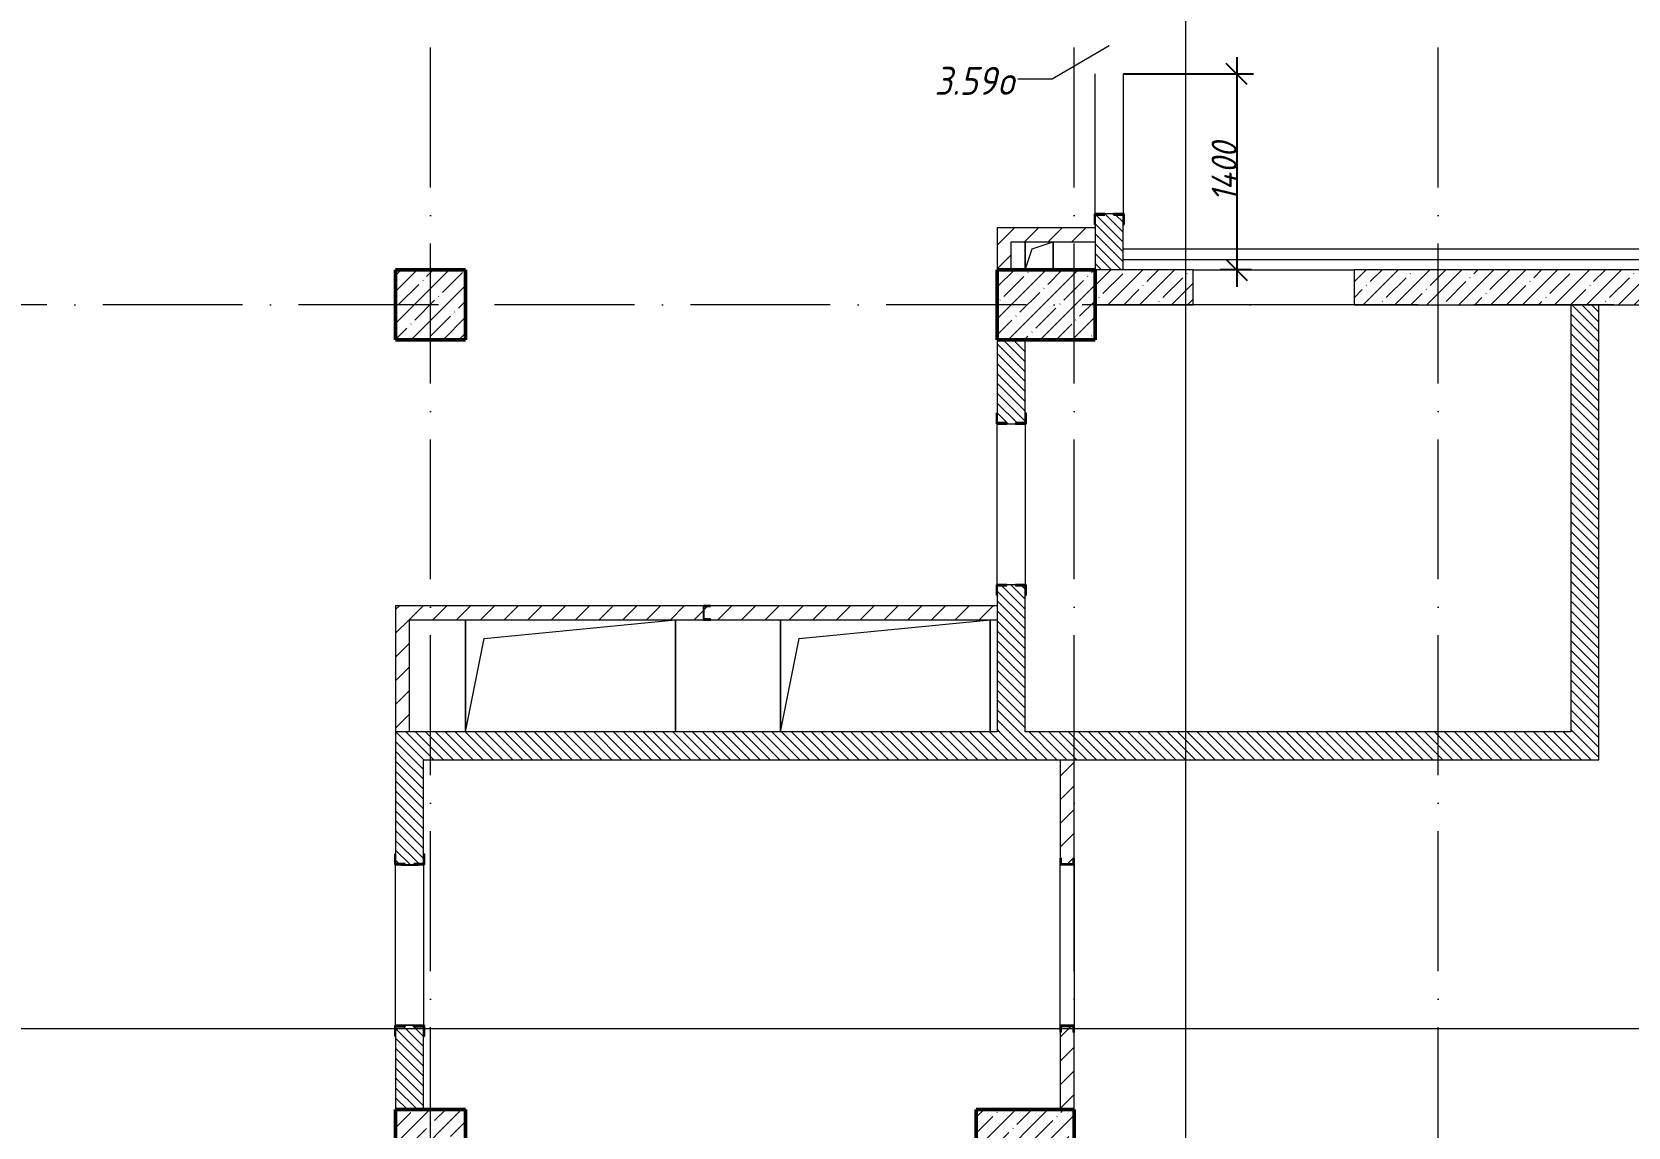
# Model space of a CAD drawing. Header units: millimetres. Extents: x -537608 to 253996, y -217170 to 186033.
# Drawn here: x -171684 to -160277, y 109790 to 117615 of the extents above; entities that cross this region are included whole.
import ezdxf

# ---------------------------------------------------------------- set-up
doc = ezdxf.new("R2010")
doc.units = ezdxf.units.MM
doc.linetypes.add('50_200_ШТРИХ_1Т_ш5_п1_п1_', pattern=[1400, 1000, -200, 0, -200])
for name, color, linetype, lineweight in [('A-____-____-DIMS', 7, 'Continuous', 9), ('A-DETL-____-OTLN-4', 7, 'Continuous', 18), ('A-FLOR-____-OTLN', 7, 'Continuous', 9), ('A-GENM-____-MCUT', 7, 'Continuous', 25), ('A-GENM-____-OTLN', 7, 'Continuous', 9), ('A-GENM-____-OTLN-1', 7, 'Continuous', 25), ('A-GLAZ-____-IDEN', 7, 'Continuous', 9), ('A-WALL-____-MCUT-1', 7, 'Continuous', 9), ('A-WALL-____-MCUT-3', 7, 'Continuous', 9), ('A-WALL-____-OTLN', 7, 'Continuous', 9), ('A-WALL-____-PATT-1', 7, 'Continuous', 9), ('A-WALL-FNSH-MCUT-1', 7, 'Continuous', 9), ('I-WALL-____-OTLN', 7, 'Continuous', 9), ('S-COLS-____-MCUT', 7, 'Continuous', 50), ('S-COLS-____-OTLN', 7, 'Continuous', 9), ('S-GRID-____-OTLN-1', 7, '50_200_ШТРИХ_1Т_ш5_п1_п1_', 9)]:
    doc.layers.add(name, color=color, linetype=linetype, lineweight=lineweight)
doc.layers.add('G-____-____-SYMB-1', color=9, linetype='Continuous', lineweight=9, true_color=0x808080)
doc.styles.add('ISOCPEUR_I_10', font='isocpeui.ttf', dxfattribs={"width": 0.9, "height": 180})
doc.styles.add('ISOCPEUR_I_9', font='isocpeui.ttf', dxfattribs={"width": 0.9, "height": 250})
doc.dimstyles.new('ISO-1_8_0_9К_СРЕДНИЙ_Кладочные_4', dxfattribs={"dimscale": 304.8, "dimtxt": 179.276612, "dimasz": 0.492126, "dimexe": 0.393701, "dimexo": 0, "dimgap": 0, "dimtad": 1, "dimdec": 3, "dimrnd": 0.001, "dimdsep": 46, "dimtxsty": 'ISOCPEUR_I_10', "dimblk1": 'OBLIQUE', "dimblk2": 'OBLIQUE', "dimsah": 1, "dimcen": 0.09, "dimdle": 0.393701, "dimazin": 0, "dimtfac": 1, "dimtdec": 4, "dimtix": 1, "dimtmove": 1, "dimatfit": 3, "dimfxl": 1, "dimtvp": 1, "dimtolj": 1, "dimtzin": 0, "dimarcsym": 2})
pattern_1 = [(135, (-178684.97, 83184.237), (-35.35534, -35.35534), [])]
pattern_2 = [(45, (-178684.97, 83184.24), (-84.8528, 84.8528), [])]

# ---------------------------------------------------------------- blocks, each defined once
blk = doc.blocks.new('BSC_Колонна _Прямоугольная - 500х500-25976076-АР1_План отверстий 3 этажа в осях 1-64_А-ГГ')
at = {"layer": 'S-COLS-____-OTLN'}
h = blk.add_hatch(dxfattribs=at)
h.set_pattern_fill('FP_39', color=256, style=0, pattern_type=2)
h.set_pattern_definition([(45, (-9850, -32481.04), (-114.04925, 114.04925), []), (45, (-9735.95, -32481.04), (-114.04925, 114.04925), [201.613, -40.323, 3.353, -36.97])])
h.paths.add_polyline_path([(-250, -250), (250, -250), (250, 250), (-250, 250)], flags=0)
at = {"layer": 'S-COLS-____-MCUT'}
for p, q in [((250, 250), (-250, 250)), ((-250, 250), (-250, -250)), ((250, -250), (250, 250)), ((-250, -250), (250, -250))]:
    blk.add_line(p, q, dxfattribs=at)
blk = doc.blocks.new('BSC_Колонна _Прямоугольная - 500х500-V7-АР1_План отверстий 3 этажа в осях 1-64_А-ГГ')
at = {"layer": 'S-COLS-____-OTLN'}
h = blk.add_hatch(dxfattribs=at)
h.set_pattern_fill('FP_41', color=256, style=0, pattern_type=2)
h.set_pattern_definition([(45, (-9850, -26481.04), (-114.04925, 114.04925), []), (45, (-9735.95, -26481.04), (-114.04925, 114.04925), [201.613, -40.323, 3.353, -36.97])])
h.paths.add_polyline_path([(-250, -250), (250, -250), (250, 250), (-250, 250)], flags=0)
at = {"layer": 'S-COLS-____-MCUT'}
for p, q in [((250, 250), (-250, 250)), ((-250, 250), (-250, -250)), ((250, -250), (250, 250)), ((-250, -250), (250, -250))]:
    blk.add_line(p, q, dxfattribs=at)
blk = doc.blocks.new('BSC_Колонна _Прямоугольная - 500х700-V9-АР1_План отверстий 3 этажа в осях 1-64_А-ГГ')
at = {"layer": 'S-COLS-____-OTLN'}
h = blk.add_hatch(dxfattribs=at)
h.set_pattern_fill('FP_43', color=256, style=0, pattern_type=2)
h.set_pattern_definition([(315, (-32481.04, 14250), (114.04925, 114.04925), []), (315, (-32481.04, 14135.95), (114.04925, 114.04925), [201.613, -40.323, 3.353, -36.97])])
h.paths.add_polyline_path([(-250, 350), (-250, -350), (250, -350), (250, 350)], flags=0)
at = {"layer": 'S-COLS-____-MCUT'}
for p, q in [((250, 350), (-250, 350)), ((-250, 350), (-250, -350)), ((250, -350), (250, 350)), ((-250, -350), (250, -350))]:
    blk.add_line(p, q, dxfattribs=at)
blk = doc.blocks.new('BSC_Колонна _Прямоугольная - 500х700-V11-АР1_План отверстий 3 этажа в осях 1-64_А-ГГ')
at = {"layer": 'S-COLS-____-OTLN'}
h = blk.add_hatch(dxfattribs=at)
h.set_pattern_fill('FP_45', color=256, style=0, pattern_type=2)
h.set_pattern_definition([(315, (-26481.04, 14100), (114.04925, 114.04925), []), (315, (-26481.04, 13985.95), (114.04925, 114.04925), [201.613, -40.323, 3.353, -36.97])])
h.paths.add_polyline_path([(-250, 350), (-250, -350), (250, -350), (250, 350)], flags=0)
at = {"layer": 'S-COLS-____-MCUT'}
for p, q in [((250, 350), (-250, 350)), ((-250, 350), (-250, -350)), ((250, -350), (250, 350)), ((-250, -350), (250, -350))]:
    blk.add_line(p, q, dxfattribs=at)
blk = doc.blocks.new('154_Стойка_СКБ_Швеллер - СМ-2180_100-28318692-АР1_План отверстий 3 этажа в осях 1-64_А-ГГ')
at = {"layer": 'A-GENM-____-MCUT'}
for p, q in [((171, 50), (125, 50)), ((125, 50), (125, -50)), ((129.5, 42.4), (171, 42.4)), ((129.5, -42.4), (129.5, 42.4)), ((171, 42.4), (171, 50)), ((125, -50), (171, -50)), ((171, -42.4), (129.5, -42.4)), ((171, -50), (171, -42.4))]:
    blk.add_line(p, q, dxfattribs=at)
blk = doc.blocks.new('154_Стойка_СКБ_Уголок - СМ-2180_200-28268025-АР1_План отверстий 3 этажа в осях 1-64_А-ГГ')
at = {"layer": 'A-GENM-____-MCUT'}
for p, q in [((125, 156), (125, 81)), ((200, 156), (125, 156)), ((131, 81), (131, 150)), ((131, 150), (200, 150)), ((200, 150), (200, 156)), ((125, 81), (131, 81)), ((131, 19), (125, 19)), ((125, 19), (125, -56)), ((131, -50), (131, 19)), ((125, -56), (200, -56)), ((200, -50), (131, -50)), ((200, -56), (200, -50))]:
    blk.add_line(p, q, dxfattribs=at)
blk = doc.blocks.new('Стойка_Влож_Полоса боковая - Полоса-V165-АР1_План отверстий 3 этажа в осях 1-64_А-ГГ')
at = {"layer": 'A-GENM-____-OTLN'}
for p, q in [((-5, 60), (0, 60)), ((-5, -60), (-5, 60)), ((0, -60), (-5, -60))]:
    blk.add_line(p, q, dxfattribs=at)
blk = doc.blocks.new('Фахверк_СКБ_Уголок - 200_3960-28268576-АР1_План отверстий 3 этажа в осях 1-64_А-ГГ')
at = {"layer": 'A-GENM-____-MCUT'}
for p, q in [((200, 156), (125, 156)), ((125, 156), (125, 81)), ((131, 81), (131, 150)), ((131, 150), (200, 150)), ((200, 150), (200, 156)), ((125, 81), (131, 81)), ((131, 19), (125, 19)), ((125, 19), (125, -56)), ((131, -50), (131, 19)), ((125, -56), (200, -56)), ((200, -50), (131, -50)), ((200, -56), (200, -50))]:
    blk.add_line(p, q, dxfattribs=at)
blk = doc.blocks.new('154_Фахверк_СКБ_Швеллер - Тип_100_3960-28318856-АР1_План отверстий 3 этажа в осях 1-64_А-ГГ')
at = {"layer": 'A-GENM-____-MCUT'}
for p, q in [((175, 50), (125, 50)), ((125, 50), (125, -50)), ((128, 47), (175, 47)), ((128, -47), (128, 47)), ((175, 47), (175, 50)), ((125, -50), (175, -50)), ((175, -47), (128, -47)), ((175, -50), (175, -47))]:
    blk.add_line(p, q, dxfattribs=at)
blk = doc.blocks.new('AR_Отверстие прямоугольное _в плите_ - AR_Отверстие прямоугольное _в плите_-V202-АР1_План отверстий 3 этажа в осях 1-64_А-ГГ')
at = {"layer": 'A-GENM-____-OTLN'}
for p, q in [((-100, 100), (-100, -100)), ((-100, -100), (-50, 50)), ((-50, 50), (100, 100)), ((100, -100), (100, 100))]:
    blk.add_line(p, q, dxfattribs=at)
blk = doc.blocks.new('AR_Отверстие прямоугольное _в плите_ - AR_Отверстие прямоугольное _в плите_-30552723-АР1_План отверстий 3 этажа в осях 1-64_А-ГГ')
at = {"layer": 'A-GENM-____-OTLN'}
for p, q in [((-750, 400), (-750, -400)), ((-617, 267), (750, 400)), ((750, -400), (750, 400)), ((-750, -400), (-617, 267))]:
    blk.add_line(p, q, dxfattribs=at)
blk = doc.blocks.new('_Oblique')
at = {"color": 0, "linetype": 'ByBlock', "lineweight": -2}
blk.add_line((-0.5, -0.5), (0.5, 0.5), dxfattribs=at)
blk = doc.blocks.new('*D1256')
at = {"layer": 'A-____-____-DIMS', "color": 0, "lineweight": -2, "transparency": 16777216}
for p, q in [((-163073, 117435), (-163073, 115795)), ((-163885, 117315), (-162953, 117315)), ((-162967, 115915), (-163193, 115915))]:
    blk.add_line(p, q, dxfattribs=at)
at = {"layer": 'Defpoints', "color": 0, "transparency": 16777216}
for p in [(-163885, 117315), (-163073, 115915), (-162967, 115915)]:
    blk.add_point(p, dxfattribs=at)
at = {"layer": 'A-____-____-DIMS', "color": 0, "lineweight": -2, "transparency": 16777216, "xscale": 150, "yscale": 150, "zscale": 150}
for p, rotation in [((-163073, 117315), 90), ((-163073, 115915), 270)]:
    blk.add_blockref('_Oblique', p, dxfattribs=dict(at, rotation=rotation))
at = {"layer": 'A-____-____-DIMS', "color": 0, "transparency": 16777216, "insert": (-163163, 116615), "char_height": 180, "width": 521.28, "attachment_point": 5, "rotation": 90, "style": 'ISOCPEUR_I_10'}
blk.add_mtext('\\A1;1400', dxfattribs=at)

msp = doc.modelspace()

# ---------------------------------------------------------------- hatches: boundary and pattern name
at = {"layer": 'A-WALL-____-PATT-1'}
h = msp.add_hatch(dxfattribs=at)
h.set_pattern_fill('FP_6', color=256, style=0, pattern_type=2)
h.set_pattern_definition(pattern_1)
h.paths.add_polyline_path([(-164084.9702, 115915.2788), (-163884.9702, 115915.2788), (-163884.9702, 116309.2788), (-163953.9702, 116309.2788), (-163953.9702, 116315.2788), (-164015.9702, 116315.2788), (-164015.9702, 116309.2788), (-164084.9702, 116309.2788), (-164084.9702, 116240.2788)], flags=0)
h.paths.add_polyline_path([(-163953.9702, 118015.2788), (-163953.9702, 118021.2788), (-163884.9702, 118021.2788), (-163884.9702, 124365.2788), (-164084.9702, 124365.2788), (-164084.7812, 118021.2788), (-164015.9702, 118021.2788), (-164015.9702, 118015.2788)], flags=0)
h = msp.add_hatch(dxfattribs=at)
h.set_pattern_fill('FP_4', color=256, style=0, pattern_type=2)
h.set_pattern_definition(pattern_2)
h.paths.add_polyline_path([(-164684.9702, 115915.2788), (-164684.9702, 116215.2788), (-164784.9702, 116215.2788), (-164784.9702, 115915.2788)], flags=0)
h = msp.add_hatch(dxfattribs=at)
h.set_pattern_fill('FP_4', color=256, style=0, pattern_type=2)
h.set_pattern_definition(pattern_2)
h.paths.add_polyline_path([(-164084.9702, 116115.2788), (-164084.9702, 116215.2788), (-164684.9702, 116215.2788), (-164684.9702, 116115.2788), (-164558.9328, 116115.2788)], flags=0)
h = msp.add_hatch(dxfattribs=at)
h.set_pattern_fill('FP_38', color=256, style=0, pattern_type=2)
h.set_pattern_definition([(45, (-178684.97, 83184.24), (-114.04925, 114.04925), []), (45, (-178570.92, 83184.24), (-114.04925, 114.04925), [201.612, -40.322, 3.353, -36.97])])
h.paths.add_polyline_path([(-155834.9702, 115665.2788), (-155834.9702, 115915.2788), (-162234.9702, 115915.2788), (-162234.9702, 115665.2788), (-157489.0756, 115665.2788)], flags=0)
h.paths.add_polyline_path([(-163384.9702, 115665.2788), (-163384.9702, 115915.2788), (-164084.9702, 115915.2788), (-164084.9702, 115665.2788)], flags=0)
h = msp.add_hatch(dxfattribs=at)
h.set_pattern_fill('FP_6', color=256, style=0, pattern_type=2)
h.set_pattern_definition(pattern_1)
h.paths.add_polyline_path([(-160484.9702, 112615.2788), (-160484.9702, 115665.2788), (-160684.9702, 115665.2788), (-160684.9702, 112615.2788)], flags=0)
h = msp.add_hatch(dxfattribs=at)
h.set_pattern_fill('FP_6', color=256, style=0, pattern_type=2)
h.set_pattern_definition(pattern_1)
h.paths.add_polyline_path([(-164653.9702, 112615.2788), (-164584.9702, 112615.2788), (-164586.113, 113659.2788), (-164653.9702, 113659.2788), (-164653.9702, 113665.2788), (-164715.9702, 113665.2788), (-164715.9702, 113659.2788), (-164784.9702, 113659.2788), (-164784.9702, 112615.2788)], flags=0)
h.paths.add_polyline_path([(-164715.9702, 114815.2788), (-164653.9702, 114815.2788), (-164653.9702, 114821.2788), (-164584.9702, 114821.2788), (-164584.9702, 115415.2788), (-164784.9702, 115415.2788), (-164784.9702, 114821.2788), (-164715.9702, 114821.2788)], flags=0)
h = msp.add_hatch(dxfattribs=at)
h.set_pattern_fill('FP_4', color=256, style=0, pattern_type=2)
h.set_pattern_definition(pattern_2)
h.paths.add_polyline_path([(-168093.8614, 113415.2788), (-166884.9702, 113415.2788), (-166884.9702, 113515.2788), (-169084.9702, 113515.2788), (-169084.9702, 113415.2788), (-168984.9702, 113415.2788)], flags=0)
h.paths.add_polyline_path([(-166326.3971, 113415.2788), (-164784.9702, 113415.2788), (-164784.9702, 113515.2788), (-166834.9702, 113515.2788), (-166834.9702, 113512.2788), (-166881.9702, 113512.2788), (-166881.9702, 113418.2788), (-166834.9702, 113418.2788), (-166834.9702, 113415.2788)], flags=0)
h = msp.add_hatch(dxfattribs=at)
h.set_pattern_fill('FP_4', color=256, style=0, pattern_type=2)
h.set_pattern_definition(pattern_2)
h.paths.add_polyline_path([(-168984.9702, 112615.2788), (-168984.9702, 113415.2788), (-169084.9702, 113415.2788), (-169084.9702, 112615.2788)], flags=0)
h = msp.add_hatch(dxfattribs=at)
h.set_pattern_fill('FP_6', color=256, style=0, pattern_type=2)
h.set_pattern_definition(pattern_1)
h.paths.add_polyline_path([(-160484.9702, 112415.2788), (-160484.9702, 112615.2788), (-169084.9702, 112615.2788), (-169084.9702, 112415.2788), (-161024.0042, 112415.2788)], flags=0)
h = msp.add_hatch(dxfattribs=at)
h.set_pattern_fill('FP_6', color=256, style=0, pattern_type=2)
h.set_pattern_definition(pattern_1)
h.paths.add_polyline_path([(-169084.9702, 109915.2788), (-168884.9702, 109915.2788), (-168884.9702, 110509.2788), (-168953.9702, 110509.2788), (-168953.9702, 110515.2788), (-169015.9702, 110515.2788), (-169015.9702, 110509.2788), (-169084.9702, 110509.2788), (-169084.9702, 110440.2788)], flags=0)
h.paths.add_polyline_path([(-168953.9702, 111665.2788), (-168953.9702, 111671.2788), (-168884.9702, 111671.2788), (-168884.9702, 112415.2788), (-169084.9702, 112415.2788), (-169084.9702, 111671.2788), (-169015.9702, 111671.2788), (-169015.9702, 111665.2788)], flags=0)
h = msp.add_hatch(dxfattribs=at)
h.set_pattern_fill('FP_4', color=256, style=0, pattern_type=2)
h.set_pattern_definition(pattern_2)
h.paths.add_polyline_path([(-164242.5702, 109915.2788), (-164234.9702, 109915.2788), (-164234.9702, 110469.2788), (-164242.5702, 110469.6788), (-164242.5702, 110510.7788), (-164327.3702, 110510.7788), (-164327.3702, 110469.2788), (-164334.9702, 110469.2788), (-164334.9702, 109915.2788)], flags=0)
h.paths.add_polyline_path([(-164242.5702, 111669.7788), (-164242.5702, 111711.2788), (-164234.9702, 111711.2788), (-164234.9702, 112415.2788), (-164334.9702, 112415.2788), (-164334.9702, 111711.2788), (-164327.3702, 111711.2788), (-164327.3702, 111669.7788)], flags=0)

# ---------------------------------------------------------------- linework, layer by layer
at = {"layer": 'A-DETL-____-OTLN-4'}
for p, q in [((-163884.9702, 116065.2788), (-156134.9702, 116065.2788)), ((-163884.9702, 115990.2788), (-156209.9702, 115990.2788))]:
    msp.add_line(p, q, dxfattribs=at)
at = {"layer": 'A-FLOR-____-OTLN'}
for p, q in [((-164584.9702, 115915.2788), (-164584.9702, 116115.2788)), ((-164384.9702, 116115.2788), (-164384.9702, 115915.2788)), ((-168584.9702, 112615.2788), (-168584.9702, 113415.2788)), ((-167084.9702, 113415.2788), (-167084.9702, 112615.2788)), ((-166334.9702, 112615.2788), (-166334.9702, 113415.2788)), ((-164834.9702, 113415.2788), (-164834.9702, 112615.2788))]:
    msp.add_line(p, q, dxfattribs=at)
at = {"layer": 'A-GLAZ-____-IDEN'}
for p, q in [((-163984.9702, 117515.2788), (-164391.6166, 117278.2052)), ((-164391.6166, 117278.2052), (-164638.9223, 117278.2052))]:
    msp.add_line(p, q, dxfattribs=at)
at = {"layer": 'A-WALL-____-MCUT-1'}
for p, q in [((-163384.9702, 115915.2788), (-164084.9702, 115915.2788)), ((-163384.9702, 115665.2788), (-163384.9702, 115915.2788)), ((-155834.9702, 115915.2788), (-162234.9702, 115915.2788)), ((-162234.9702, 115915.2788), (-162234.9702, 115665.2788)), ((-164084.9702, 115665.2788), (-163384.9702, 115665.2788)), ((-162234.9702, 115665.2788), (-155834.9702, 115665.2788))]:
    msp.add_line(p, q, dxfattribs=at)
at = {"layer": 'A-WALL-____-MCUT-3'}
for p, q in [((-163953.9702, 116315.2788), (-164015.9702, 116315.2788)), ((-164084.9702, 116240.2788), (-164084.9702, 115915.2788)), ((-163884.9702, 115915.2788), (-163884.9702, 116240.2788)), ((-160684.9702, 115665.2788), (-160684.9702, 112615.2788)), ((-160484.9702, 112415.2788), (-160484.9702, 115665.2788)), ((-164784.9702, 115415.2788), (-164784.9702, 114890.2788)), ((-164584.9702, 114890.2788), (-164584.9702, 115415.2788)), ((-164715.9702, 114815.2788), (-164653.9702, 114815.2788)), ((-164653.9702, 113665.2788), (-164715.9702, 113665.2788)), ((-164784.9702, 113590.2788), (-164784.9702, 112615.2788)), ((-164584.9702, 112615.2788), (-164584.9702, 113590.2788)), ((-164784.9702, 112615.2788), (-169084.9702, 112615.2788)), ((-169084.9702, 112615.2788), (-169084.9702, 111740.2788)), ((-160684.9702, 112615.2788), (-164584.9702, 112615.2788)), ((-168884.9702, 112415.2788), (-160484.9702, 112415.2788)), ((-168884.9702, 111740.2788), (-168884.9702, 112415.2788)), ((-169015.9702, 111665.2788), (-168953.9702, 111665.2788)), ((-169084.9702, 110440.2788), (-169084.9702, 109915.2788)), ((-168953.9702, 110515.2788), (-169015.9702, 110515.2788)), ((-168884.9702, 109915.2788), (-168884.9702, 110440.2788))]:
    msp.add_line(p, q, dxfattribs=at)
at = {"layer": 'A-WALL-____-OTLN'}
for p, q in [((-163384.9702, 115915.2788), (-162234.9702, 115915.2788)), ((-162234.9702, 115665.2788), (-163384.9702, 115665.2788))]:
    msp.add_line(p, q, dxfattribs=at)
at = {"layer": 'A-WALL-FNSH-MCUT-1'}
for p, q in [((-164784.9702, 116215.2788), (-164784.9702, 115915.2788)), ((-164084.9702, 116215.2788), (-164784.9702, 116215.2788)), ((-164684.9702, 115915.2788), (-164684.9702, 116115.2788)), ((-164684.9702, 116115.2788), (-164084.9702, 116115.2788)), ((-166884.9702, 113515.2788), (-169084.9702, 113515.2788)), ((-169084.9702, 113515.2788), (-169084.9702, 112615.2788)), ((-164784.9702, 113515.2788), (-166834.9702, 113515.2788)), ((-168984.9702, 113415.2788), (-166884.9702, 113415.2788)), ((-168984.9702, 112615.2788), (-168984.9702, 113415.2788)), ((-166834.9702, 113415.2788), (-164784.9702, 113415.2788)), ((-164334.9702, 112415.2788), (-164334.9702, 111711.2788)), ((-164234.9702, 111711.2788), (-164234.9702, 112415.2788)), ((-164334.9702, 110469.2788), (-164334.9702, 109915.2788)), ((-164234.9702, 109915.2788), (-164234.9702, 110469.2788))]:
    msp.add_line(p, q, dxfattribs=at)
at = {"layer": 'G-____-____-SYMB-1'}
for p, q in [((-163438.6992, 133289.9824), (-163438.6992, 78484.0974)), ((-183784.8821, 110495.2788), (-74535.8978, 110495.2788))]:
    msp.add_line(p, q, dxfattribs=at)
at = {"layer": 'I-WALL-____-OTLN'}
for p, q in [((-164084.9702, 116315.2788), (-164084.9702, 117315.2788)), ((-163884.9702, 117315.2788), (-163884.9702, 116315.2788)), ((-164784.9702, 113665.2788), (-164784.9702, 114815.2788)), ((-164584.9702, 114815.2788), (-164584.9702, 113665.2788)), ((-169084.9702, 110515.2788), (-169084.9702, 111665.2788)), ((-168884.9702, 111665.2788), (-168884.9702, 110515.2788)), ((-164334.9702, 110515.2788), (-164334.9702, 111665.2788)), ((-164234.9702, 111665.2788), (-164234.9702, 110515.2788))]:
    msp.add_line(p, q, dxfattribs=at)
at = {"layer": 'S-GRID-____-OTLN-1'}
for p, q in [((-168834.9702, 78701.6305), (-168834.9702, 133065.1964)), ((-164234.9702, 78701.6305), (-164234.9702, 133065.1964)), ((-161634.9702, 78701.6305), (-161634.9702, 133065.1964)), ((-151977.231, 115665.2788), (-183353.7404, 115665.2788))]:
    msp.add_line(p, q, dxfattribs=at)

# ---------------------------------------------------------------- block references
at = {"layer": 'A-GENM-____-OTLN'}
for name, p in [('AR_Отверстие прямоугольное _в плите_ - AR_Отверстие прямоугольное _в плите_-V202-АР1_План отверстий 3 этажа в осях 1-64_А-ГГ', (-164484.9702, 116015.2788)), ('AR_Отверстие прямоугольное _в плите_ - AR_Отверстие прямоугольное _в плите_-30552723-АР1_План отверстий 3 этажа в осях 1-64_А-ГГ', (-167834.9702, 113015.2788)), ('AR_Отверстие прямоугольное _в плите_ - AR_Отверстие прямоугольное _в плите_-30552723-АР1_План отверстий 3 этажа в осях 1-64_А-ГГ', (-165584.9702, 113015.2788))]:
    msp.add_blockref(name, p, dxfattribs=at)
for p, rotation in [((-168984.9702, 111665.2788), 89.99999999999991), ((-168984.9702, 110515.2788), 269.9999999999999)]:
    msp.add_blockref('Стойка_Влож_Полоса боковая - Полоса-V165-АР1_План отверстий 3 этажа в осях 1-64_А-ГГ', p, dxfattribs=dict(at, rotation=rotation))
at = {"layer": 'A-GENM-____-OTLN-1'}
for name, p, rotation in [('Фахверк_СКБ_Уголок - 200_3960-28268576-АР1_План отверстий 3 этажа в осях 1-64_А-ГГ', (-164034.9702, 116440.2788), 270.0000000000007), ('154_Стойка_СКБ_Уголок - СМ-2180_200-28268025-АР1_План отверстий 3 этажа в осях 1-64_А-ГГ', (-164634.9702, 114690.2788), 90.00000000000071), ('154_Стойка_СКБ_Уголок - СМ-2180_200-28268025-АР1_План отверстий 3 этажа в осях 1-64_А-ГГ', (-164734.9702, 113790.2788), 270.0000000000007), ('154_Стойка_СКБ_Уголок - СМ-2180_200-28268025-АР1_План отверстий 3 этажа в осях 1-64_А-ГГ', (-168934.9702, 111540.2788), 89.99999999999991), ('154_Стойка_СКБ_Швеллер - СМ-2180_100-28318692-АР1_План отверстий 3 этажа в осях 1-64_А-ГГ', (-164284.9702, 111540.2788), 89.99999999999991), ('154_Стойка_СКБ_Уголок - СМ-2180_200-28268025-АР1_План отверстий 3 этажа в осях 1-64_А-ГГ', (-169034.9702, 110640.2788), 269.9999999999999), ('154_Стойка_СКБ_Швеллер - СМ-2180_100-28318692-АР1_План отверстий 3 этажа в осях 1-64_А-ГГ', (-164284.9702, 110640.2788), 269.9999999999999)]:
    msp.add_blockref(name, p, dxfattribs=dict(at, rotation=rotation))
msp.add_blockref('154_Фахверк_СКБ_Швеллер - Тип_100_3960-28318856-АР1_План отверстий 3 этажа в осях 1-64_А-ГГ', (-167009.9702, 113465.2788), dxfattribs=at)
at = {"layer": 'S-COLS-____-OTLN'}
for name, p in [('BSC_Колонна _Прямоугольная - 500х500-25976076-АР1_План отверстий 3 этажа в осях 1-64_А-ГГ', (-168834.9702, 115665.2788)), ('BSC_Колонна _Прямоугольная - 500х500-V7-АР1_План отверстий 3 этажа в осях 1-64_А-ГГ', (-168834.9702, 109665.2788))]:
    msp.add_blockref(name, p, dxfattribs=at)
at = {"layer": 'S-COLS-____-OTLN', "rotation": 89.9999999999999}
for name, p in [('BSC_Колонна _Прямоугольная - 500х700-V9-АР1_План отверстий 3 этажа в осях 1-64_А-ГГ', (-164434.9702, 115665.2788)), ('BSC_Колонна _Прямоугольная - 500х700-V11-АР1_План отверстий 3 этажа в осях 1-64_А-ГГ', (-164584.9702, 109665.2788))]:
    msp.add_blockref(name, p, dxfattribs=at)

# ---------------------------------------------------------------- texts
at = {"layer": 'A-GLAZ-____-IDEN', "char_height": 200, "attachment_point": 1, "style": 'ISOCPEUR_I_9'}
for s, insert, width in [('3.59', (-165234.3769, 117365.8198), 548.35425), ('\\fISOCPEUR|b0|i1|c204|p34|;\\W.9;о', (-164781.9394, 117365.8198), 158.734125)]:
    msp.add_mtext(s, dxfattribs=dict(at, insert=insert, width=width))

# ---------------------------------------------------------------- dimensions: what is measured, and where the dimension line sits
at = {"layer": 'A-____-____-DIMS'}
dim = msp.add_linear_dim(base=(-163072.6164, 115915.2788), p1=(-163884.9702, 117315.2788), p2=(-162966.5504, 115915.2788), angle=90, dimstyle='ISO-1_8_0_9К_СРЕДНИЙ_Кладочные_4', override={"dimpost": '<>', "dimfxl": 1674.364047}, dxfattribs=at)
dim.commit()
dim.dimension.update_dxf_attribs({"geometry": '*D1256', "text_midpoint": (-163162.6164, 116615.2788)})

doc.saveas('drawing.dxf')
